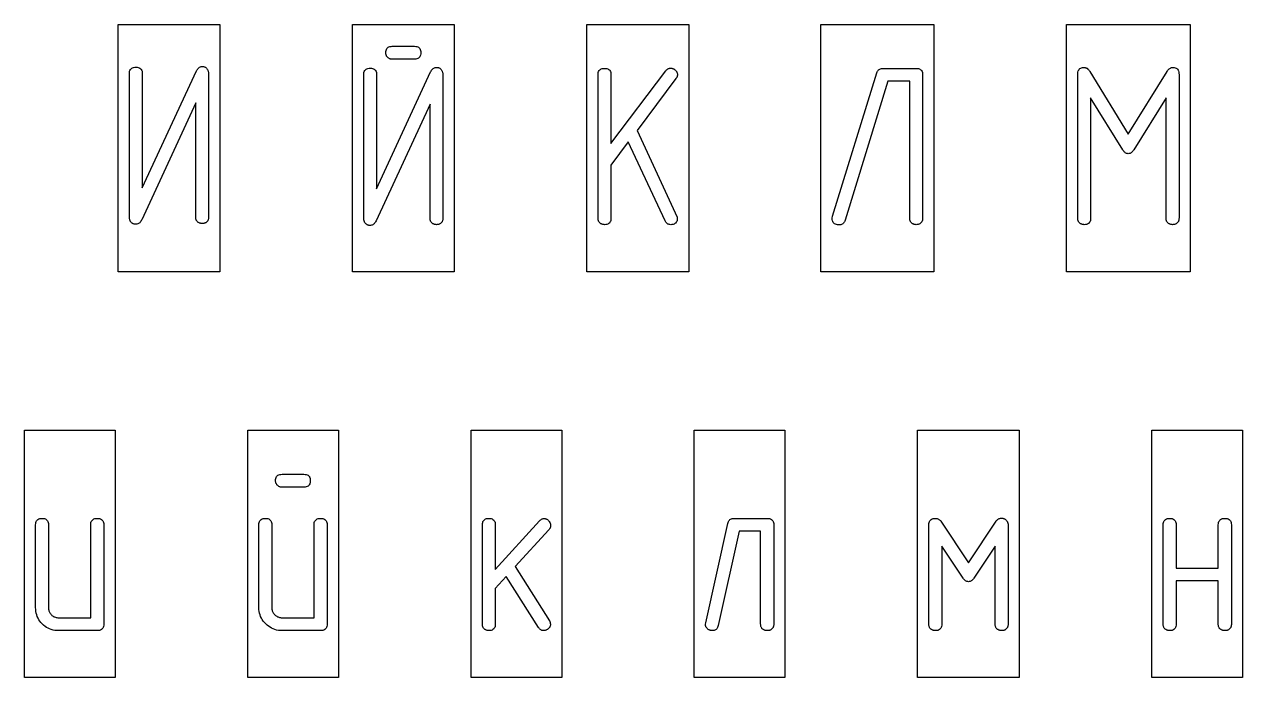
# Model space of a CAD drawing. Extents: x 0 to 347, y -110 to 9.
# Drawn here: x 90 to 144.2, y -20.1 to 8.9 of the extents above; entities that cross this region are included whole.
import ezdxf

# ---------------------------------------------------------------- set-up
doc = ezdxf.new("R2010")
doc.units = 0
for name, color, linetype in [('GOST_FRAME', 4, 'CONTINUOUS'), ('GOST_LOWER', 1, 'CONTINUOUS'), ('GOST_UPPER', 7, 'CONTINUOUS')]:
    doc.layers.add(name, color=color, linetype=linetype)

msp = doc.modelspace()

# ---------------------------------------------------------------- linework, layer by layer
at = {"layer": 'GOST_FRAME'}
for points in [[(94.206, 8.9083), (98.7276, 8.9083), (98.7276, -2.0917), (94.206, -2.0917)], [(104.6246, 8.9083), (109.1462, 8.9083), (109.1462, -2.0917), (104.6246, -2.0917)], [(115.0432, 8.9083), (119.5731, 8.9083), (119.5731, -2.0917), (115.0432, -2.0917)], [(125.4535, 8.9083), (130.4734, 8.9083), (130.4734, -2.0917), (125.4535, -2.0917)], [(136.3704, 8.9083), (141.8721, 8.9083), (141.8721, -2.0917), (136.3704, -2.0917)], [(90.0365, -9.1448), (94.0681, -9.1448), (94.0681, -20.1448), (90.0365, -20.1448)], [(99.9651, -9.1448), (103.9967, -9.1448), (103.9967, -20.1448), (99.9651, -20.1448)], [(109.902, -9.1448), (113.9336, -9.1448), (113.9336, -20.1448), (109.902, -20.1448)], [(119.8216, -9.1448), (123.8538, -9.1448), (123.8538, -20.1448), (119.8216, -20.1448)], [(129.7508, -9.1448), (134.2724, -9.1448), (134.2724, -20.1448), (129.7508, -20.1448)], [(140.1694, -9.1448), (144.201, -9.1448), (144.201, -20.1448), (140.1694, -20.1448)]]:
    msp.add_lwpolyline(points, close=True, dxfattribs=at)
at = {"layer": 'GOST_LOWER'}
for points in [[(102.4668, -11.6744), (101.495, -11.6744), (101.469, -11.6735), (101.444, -11.6709), (101.4201, -11.6666), (101.3973, -11.6605), (101.3756, -11.6526), (101.355, -11.643), (101.3354, -11.6317), (101.3169, -11.6186), (101.2995, -11.6038), (101.2832, -11.5872), (101.2682, -11.5695), (101.2548, -11.5512), (101.243, -11.5323), (101.2327, -11.5128), (101.224, -11.4927), (101.2169, -11.4721), (101.2114, -11.4509), (101.2075, -11.4291), (101.2051, -11.4067), (101.2043, -11.3837), (101.2072, -11.3301), (101.2159, -11.2821), (101.2305, -11.2397), (101.2508, -11.203), (101.277, -11.1719), (101.309, -11.1465), (101.3468, -11.1267), (101.3904, -11.1126), (101.4398, -11.1042), (101.495, -11.1013), (102.4668, -11.1013), (102.5204, -11.1042), (102.5684, -11.1126), (102.6108, -11.1267), (102.6475, -11.1465), (102.6786, -11.1719), (102.704, -11.203), (102.7238, -11.2397), (102.7379, -11.2821), (102.7463, -11.3301), (102.7492, -11.3837), (102.7463, -11.439), (102.7379, -11.4884), (102.7238, -11.532), (102.704, -11.5698), (102.6786, -11.6017), (102.6475, -11.6279), (102.6108, -11.6483), (102.5684, -11.6628), (102.5204, -11.6715)], [(93.2774, -18.0532), (91.5581, -18.0532), (91.4731, -18.0502), (91.3909, -18.0414), (91.3113, -18.0266), (91.2346, -18.006), (91.1605, -17.9794), (91.0892, -17.947), (91.0206, -17.9087), (90.9548, -17.8645), (90.8917, -17.8143), (90.8314, -17.7583), (90.7754, -17.698), (90.7252, -17.6349), (90.681, -17.5691), (90.6427, -17.5005), (90.6103, -17.4292), (90.5837, -17.3551), (90.5631, -17.2784), (90.5483, -17.1988), (90.5395, -17.1166), (90.5365, -17.0316), (90.5365, -13.3522), (90.5395, -13.2969), (90.5482, -13.2475), (90.5627, -13.2039), (90.5831, -13.1661), (90.6092, -13.1341), (90.6412, -13.108), (90.679, -13.0876), (90.7226, -13.0731), (90.772, -13.0644), (90.8272, -13.0615), (90.8809, -13.0644), (90.9289, -13.0731), (90.9713, -13.0876), (91.008, -13.108), (91.039, -13.1341), (91.0645, -13.1661), (91.0842, -13.2039), (91.0983, -13.2475), (91.1068, -13.2969), (91.1096, -13.3522), (91.1096, -17.0316), (91.1109, -17.0691), (91.1148, -17.1055), (91.1212, -17.1406), (91.1302, -17.1744), (91.1418, -17.207), (91.156, -17.2384), (91.1727, -17.2685), (91.192, -17.2973), (91.2139, -17.325), (91.2384, -17.3513), (91.2647, -17.3758), (91.2924, -17.3977), (91.3212, -17.417), (91.3513, -17.4337), (91.3827, -17.4479), (91.4153, -17.4595), (91.4491, -17.4685), (91.4842, -17.4749), (91.5206, -17.4788), (91.5581, -17.4801), (92.9867, -17.4801), (92.9867, -13.3522), (92.9896, -13.2969), (92.9983, -13.2475), (93.0129, -13.2039), (93.0332, -13.1661), (93.0594, -13.1341), (93.0914, -13.108), (93.1292, -13.0876), (93.1728, -13.0731), (93.2222, -13.0644), (93.2774, -13.0615), (93.3326, -13.0644), (93.3821, -13.0731), (93.4257, -13.0876), (93.4635, -13.108), (93.4954, -13.1341), (93.5216, -13.1661), (93.5419, -13.2039), (93.5565, -13.2475), (93.5652, -13.2969), (93.5681, -13.3522), (93.5681, -17.7625), (93.5652, -17.8177), (93.5565, -17.8671), (93.5419, -17.9107), (93.5216, -17.9485), (93.4954, -17.9805), (93.4635, -18.0066), (93.4257, -18.027), (93.3821, -18.0415), (93.3326, -18.0502)], [(103.206, -18.0532), (101.495, -18.0532), (101.4115, -18.0502), (101.3304, -18.0412), (101.2517, -18.0262), (101.1754, -18.0053), (101.1015, -17.9784), (101.0301, -17.9455), (100.961, -17.9066), (100.8944, -17.8618), (100.8301, -17.811), (100.7683, -17.7542), (100.7107, -17.6931), (100.6591, -17.6296), (100.6137, -17.5635), (100.5743, -17.495), (100.5409, -17.424), (100.5136, -17.3505), (100.4924, -17.2745), (100.4772, -17.196), (100.4681, -17.115), (100.4651, -17.0316), (100.4651, -13.3522), (100.468, -13.2969), (100.4767, -13.2475), (100.4913, -13.2039), (100.5116, -13.1661), (100.5378, -13.1341), (100.5698, -13.108), (100.6076, -13.0876), (100.6512, -13.0731), (100.7006, -13.0644), (100.7558, -13.0615), (100.8095, -13.0644), (100.8575, -13.0731), (100.8998, -13.0876), (100.9365, -13.108), (100.9676, -13.1341), (100.993, -13.1661), (101.0128, -13.2039), (101.0269, -13.2475), (101.0354, -13.2969), (101.0382, -13.3522), (101.0382, -17.0316), (101.0395, -17.0691), (101.0435, -17.1055), (101.0502, -17.1406), (101.0595, -17.1744), (101.0714, -17.207), (101.086, -17.2384), (101.1033, -17.2685), (101.1233, -17.2973), (101.1458, -17.325), (101.1711, -17.3513), (101.1983, -17.3758), (101.2266, -17.3977), (101.2561, -17.417), (101.2867, -17.4337), (101.3185, -17.4479), (101.3515, -17.4595), (101.3856, -17.4685), (101.4209, -17.4749), (101.4574, -17.4788), (101.495, -17.4801), (102.9153, -17.4801), (102.9153, -13.3522), (102.9182, -13.2969), (102.9269, -13.2475), (102.9414, -13.2039), (102.9618, -13.1661), (102.988, -13.1341), (103.0199, -13.108), (103.0577, -13.0876), (103.1013, -13.0731), (103.1507, -13.0644), (103.206, -13.0615), (103.2612, -13.0644), (103.3106, -13.0731), (103.3542, -13.0876), (103.392, -13.108), (103.424, -13.1341), (103.4502, -13.1661), (103.4705, -13.2039), (103.485, -13.2475), (103.4938, -13.2969), (103.4967, -13.3522), (103.4967, -17.7625), (103.4938, -17.8177), (103.485, -17.8671), (103.4705, -17.9107), (103.4502, -17.9485), (103.424, -17.9805), (103.392, -18.0066), (103.3542, -18.027), (103.3106, -18.0415), (103.2612, -18.0502)], [(113.3588, -13.5681), (111.8555, -15.2043), (113.3837, -17.613), (113.3886, -17.6235), (113.3934, -17.6352), (113.3979, -17.6481), (113.4023, -17.6621), (113.4066, -17.6773), (113.4106, -17.6937), (113.4145, -17.7112), (113.4183, -17.7299), (113.4218, -17.7498), (113.4252, -17.7708), (113.4243, -17.7922), (113.4216, -17.8131), (113.417, -17.8337), (113.4106, -17.8538), (113.4024, -17.8735), (113.3924, -17.8929), (113.3805, -17.9118), (113.3668, -17.9302), (113.3512, -17.9483), (113.3339, -17.9659), (113.3154, -17.9825), (113.2963, -17.9973), (113.2768, -18.0104), (113.2568, -18.0218), (113.2363, -18.0314), (113.2153, -18.0392), (113.1938, -18.0453), (113.1718, -18.0497), (113.1493, -18.0523), (113.1262, -18.0532), (113.0986, -18.0518), (113.0721, -18.0478), (113.0468, -18.0412), (113.0226, -18.0319), (112.9996, -18.0199), (112.9777, -18.0053), (112.9571, -17.988), (112.9375, -17.9681), (112.9192, -17.9455), (112.902, -17.9203), (111.4568, -15.6445), (110.9751, -16.1844), (110.9751, -17.7625), (110.9722, -17.8177), (110.9635, -17.8671), (110.9489, -17.9107), (110.9286, -17.9485), (110.9024, -17.9805), (110.8704, -18.0066), (110.8326, -18.027), (110.789, -18.0415), (110.7396, -18.0502), (110.6844, -18.0532), (110.6645, -18.0525), (110.6449, -18.0505), (110.6253, -18.0472), (110.606, -18.0425), (110.5868, -18.0365), (110.5678, -18.0292), (110.5489, -18.0206), (110.5302, -18.0106), (110.5117, -17.9993), (110.4934, -17.9867), (110.476, -17.9725), (110.4605, -17.9565), (110.4468, -17.9386), (110.4349, -17.9189), (110.4248, -17.8974), (110.4166, -17.8741), (110.4102, -17.8489), (110.4056, -17.8219), (110.4029, -17.7931), (110.402, -17.7625), (110.402, -13.3522), (110.4048, -13.2969), (110.4133, -13.2475), (110.4274, -13.2039), (110.4472, -13.1661), (110.4726, -13.1341), (110.5037, -13.108), (110.5404, -13.0876), (110.5827, -13.0731), (110.6307, -13.0644), (110.6844, -13.0615), (110.7396, -13.0644), (110.789, -13.0731), (110.8326, -13.0876), (110.8704, -13.108), (110.9024, -13.1341), (110.9286, -13.1661), (110.9489, -13.2039), (110.9635, -13.2475), (110.9722, -13.2969), (110.9751, -13.3522), (110.9751, -15.3289), (112.9352, -13.1777), (112.9537, -13.1572), (112.9728, -13.1389), (112.9923, -13.1227), (113.0123, -13.1086), (113.0328, -13.0968), (113.0538, -13.087), (113.0753, -13.0795), (113.0973, -13.0741), (113.1199, -13.0708), (113.1429, -13.0698), (113.1658, -13.0707), (113.1882, -13.0736), (113.21, -13.0784), (113.2312, -13.085), (113.2519, -13.0936), (113.2719, -13.1042), (113.2914, -13.1166), (113.3103, -13.1309), (113.3286, -13.1471), (113.3463, -13.1653), (113.3629, -13.1845), (113.3777, -13.204), (113.3908, -13.2237), (113.4022, -13.2437), (113.4118, -13.2639), (113.4196, -13.2844), (113.4257, -13.3051), (113.4301, -13.3261), (113.4327, -13.3473), (113.4336, -13.3688), (113.4328, -13.3902), (113.4306, -13.4113), (113.4268, -13.4321), (113.4216, -13.4525), (113.4149, -13.4726), (113.4066, -13.4924), (113.3969, -13.5118), (113.3857, -13.5309), (113.373, -13.5497)], [(123.0631, -18.0532), (123.0417, -18.0525), (123.0206, -18.0505), (122.9998, -18.0472), (122.9794, -18.0425), (122.9593, -18.0365), (122.9395, -18.0292), (122.9201, -18.0206), (122.901, -18.0106), (122.8822, -17.9993), (122.8638, -17.9867), (122.8464, -17.9725), (122.8309, -17.9565), (122.8172, -17.9386), (122.8053, -17.9189), (122.7953, -17.8974), (122.787, -17.8741), (122.7806, -17.8489), (122.7761, -17.8219), (122.7733, -17.7931), (122.7724, -17.7625), (122.7724, -13.6346), (121.8173, -13.6346), (120.887, -17.8289), (120.8754, -17.8715), (120.8605, -17.9096), (120.8422, -17.9433), (120.8206, -17.9724), (120.7957, -17.9971), (120.7674, -18.0173), (120.7359, -18.033), (120.701, -18.0442), (120.6628, -18.0509), (120.6213, -18.0532), (120.5967, -18.0523), (120.5728, -18.0498), (120.5495, -18.0457), (120.5269, -18.0399), (120.505, -18.0324), (120.4837, -18.0233), (120.4631, -18.0125), (120.4432, -18), (120.4239, -17.9859), (120.4053, -17.9701), (120.388, -17.9532), (120.3728, -17.9355), (120.3595, -17.9173), (120.3482, -17.8983), (120.3389, -17.8787), (120.3316, -17.8585), (120.3262, -17.8375), (120.3229, -17.8159), (120.3216, -17.7937), (120.3223, -17.7708), (120.3306, -17.7043), (121.3106, -13.2857), (121.3224, -13.2431), (121.3379, -13.205), (121.357, -13.1713), (121.3797, -13.1422), (121.4061, -13.1175), (121.4362, -13.0973), (121.4699, -13.0816), (121.5073, -13.0704), (121.5483, -13.0637), (121.593, -13.0615), (123.0631, -13.0615), (123.1184, -13.0644), (123.1678, -13.0731), (123.2114, -13.0876), (123.2492, -13.108), (123.2811, -13.1341), (123.3073, -13.1661), (123.3277, -13.2039), (123.3422, -13.2475), (123.3509, -13.2969), (123.3538, -13.3522), (123.3538, -17.7625), (123.353, -17.79), (123.3507, -17.8163), (123.3467, -17.8412), (123.3412, -17.8648), (123.3341, -17.887), (123.3254, -17.908), (123.3152, -17.9276), (123.3033, -17.9458), (123.2899, -17.9628), (123.2749, -17.9784), (123.2586, -17.9926), (123.2412, -18.0053), (123.2227, -18.0165), (123.2032, -18.0262), (123.1825, -18.0345), (123.1608, -18.0412), (123.138, -18.0464), (123.1141, -18.0502), (123.0892, -18.0524)], [(133.4817, -18.0532), (133.4619, -18.0525), (133.4422, -18.0505), (133.4227, -18.0472), (133.4033, -18.0425), (133.3841, -18.0365), (133.3651, -18.0292), (133.3463, -18.0206), (133.3276, -18.0106), (133.3091, -17.9993), (133.2907, -17.9867), (133.2733, -17.9725), (133.2578, -17.9565), (133.2441, -17.9386), (133.2322, -17.9189), (133.2222, -17.8974), (133.214, -17.8741), (133.2076, -17.8489), (133.203, -17.8219), (133.2002, -17.7931), (133.1993, -17.7625), (133.1993, -14.299), (132.2525, -15.7193), (132.2306, -15.7493), (132.2083, -15.7761), (132.1855, -15.7998), (132.1621, -15.8203), (132.1383, -15.8376), (132.114, -15.8518), (132.0891, -15.8629), (132.0638, -15.8708), (132.038, -15.8755), (132.0116, -15.8771), (131.9853, -15.8755), (131.9595, -15.8708), (131.9341, -15.8629), (131.9093, -15.8518), (131.885, -15.8376), (131.8611, -15.8203), (131.8378, -15.7998), (131.815, -15.7761), (131.7926, -15.7493), (131.7708, -15.7193), (130.8239, -14.299), (130.8239, -17.7625), (130.8211, -17.8177), (130.8126, -17.8671), (130.7985, -17.9107), (130.7787, -17.9485), (130.7533, -17.9805), (130.7223, -18.0066), (130.6855, -18.027), (130.6432, -18.0415), (130.5952, -18.0502), (130.5415, -18.0532), (130.5201, -18.0525), (130.499, -18.0505), (130.4782, -18.0472), (130.4578, -18.0425), (130.4377, -18.0365), (130.4179, -18.0292), (130.3985, -18.0206), (130.3794, -18.0106), (130.3606, -17.9993), (130.3422, -17.9867), (130.3248, -17.9725), (130.3093, -17.9565), (130.2956, -17.9386), (130.2837, -17.9189), (130.2737, -17.8974), (130.2654, -17.8741), (130.2591, -17.8489), (130.2545, -17.8219), (130.2517, -17.7931), (130.2508, -17.7625), (130.2508, -13.3522), (130.2537, -13.2969), (130.2625, -13.2475), (130.277, -13.2039), (130.2973, -13.1661), (130.3235, -13.1341), (130.3555, -13.108), (130.3933, -13.0876), (130.4369, -13.0731), (130.4863, -13.0644), (130.5415, -13.0615), (130.5708, -13.0627), (130.599, -13.0664), (130.626, -13.0727), (130.6518, -13.0814), (130.6765, -13.0926), (130.7, -13.1063), (130.7223, -13.1225), (130.7435, -13.1412), (130.7635, -13.1624), (130.7824, -13.186), (132.0116, -15.0382), (133.2409, -13.186), (133.2598, -13.1608), (133.2801, -13.1382), (133.3017, -13.1183), (133.3246, -13.101), (133.3488, -13.0864), (133.3744, -13.0744), (133.4013, -13.0651), (133.4296, -13.0585), (133.4591, -13.0545), (133.49, -13.0532), (133.513, -13.0541), (133.5352, -13.0568), (133.5568, -13.0614), (133.5777, -13.0678), (133.598, -13.076), (133.6176, -13.086), (133.6365, -13.0979), (133.6548, -13.1116), (133.6724, -13.1272), (133.6894, -13.1445), (133.7051, -13.163), (133.7193, -13.1821), (133.7317, -13.2016), (133.7425, -13.2216), (133.7517, -13.2421), (133.7591, -13.2631), (133.765, -13.2846), (133.7691, -13.3066), (133.7716, -13.3292), (133.7724, -13.3522), (133.7724, -17.7625), (133.7716, -17.79), (133.7693, -17.8163), (133.7653, -17.8412), (133.7598, -17.8648), (133.7527, -17.887), (133.744, -17.908), (133.7338, -17.9276), (133.7219, -17.9458), (133.7085, -17.9628), (133.6935, -17.9784), (133.6772, -17.9926), (133.6598, -18.0053), (133.6413, -18.0165), (133.6218, -18.0262), (133.6011, -18.0345), (133.5794, -18.0412), (133.5566, -18.0464), (133.5327, -18.0502), (133.5078, -18.0524)], [(143.4103, -18.0532), (143.3889, -18.0525), (143.3678, -18.0505), (143.347, -18.0472), (143.3266, -18.0425), (143.3065, -18.0365), (143.2867, -18.0292), (143.2673, -18.0206), (143.2482, -18.0106), (143.2294, -17.9993), (143.211, -17.9867), (143.1936, -17.9725), (143.1781, -17.9565), (143.1644, -17.9386), (143.1525, -17.9189), (143.1424, -17.8974), (143.1342, -17.8741), (143.1278, -17.8489), (143.1233, -17.8219), (143.1205, -17.7931), (143.1196, -17.7625), (143.1196, -15.8439), (141.2425, -15.8439), (141.2425, -17.7625), (141.2397, -17.8177), (141.2312, -17.8671), (141.2171, -17.9107), (141.1973, -17.9485), (141.1719, -17.9805), (141.1409, -18.0066), (141.1042, -18.027), (141.0618, -18.0415), (141.0138, -18.0502), (140.9601, -18.0532), (140.9387, -18.0525), (140.9176, -18.0505), (140.8968, -18.0472), (140.8764, -18.0425), (140.8563, -18.0365), (140.8365, -18.0292), (140.8171, -18.0206), (140.798, -18.0106), (140.7792, -17.9993), (140.7608, -17.9867), (140.7434, -17.9725), (140.7279, -17.9565), (140.7142, -17.9386), (140.7023, -17.9189), (140.6923, -17.8974), (140.6841, -17.8741), (140.6777, -17.8489), (140.6731, -17.8219), (140.6703, -17.7931), (140.6694, -17.7625), (140.6694, -13.3522), (140.6723, -13.2969), (140.6811, -13.2475), (140.6956, -13.2039), (140.7159, -13.1661), (140.7421, -13.1341), (140.7741, -13.108), (140.8119, -13.0876), (140.8555, -13.0731), (140.9049, -13.0644), (140.9601, -13.0615), (141.0138, -13.0644), (141.0618, -13.0731), (141.1042, -13.0876), (141.1409, -13.108), (141.1719, -13.1341), (141.1973, -13.1661), (141.2171, -13.2039), (141.2312, -13.2475), (141.2397, -13.2969), (141.2425, -13.3522), (141.2425, -15.2708), (143.1196, -15.2708), (143.1196, -13.3522), (143.1225, -13.2969), (143.1312, -13.2475), (143.1458, -13.2039), (143.1661, -13.1661), (143.1923, -13.1341), (143.2243, -13.108), (143.262, -13.0876), (143.3056, -13.0731), (143.3551, -13.0644), (143.4103, -13.0615), (143.4655, -13.0644), (143.515, -13.0731), (143.5586, -13.0876), (143.5963, -13.108), (143.6283, -13.1341), (143.6545, -13.1661), (143.6748, -13.2039), (143.6894, -13.2475), (143.6981, -13.2969), (143.701, -13.3522), (143.701, -17.7625), (143.7002, -17.79), (143.6978, -17.8163), (143.6939, -17.8412), (143.6884, -17.8648), (143.6813, -17.887), (143.6726, -17.908), (143.6623, -17.9276), (143.6505, -17.9458), (143.6371, -17.9628), (143.6221, -17.9784), (143.6058, -17.9926), (143.5884, -18.0053), (143.5699, -18.0165), (143.5503, -18.0262), (143.5297, -18.0345), (143.508, -18.0412), (143.4852, -18.0464), (143.4613, -18.0502), (143.4363, -18.0524)]]:
    msp.add_lwpolyline(points, close=True, dxfattribs=at)
at = {"layer": 'GOST_UPPER'}
for points in [[(107.3837, 7.3588), (106.3953, 7.3588), (106.3693, 7.3597), (106.3444, 7.3623), (106.3205, 7.3667), (106.2977, 7.3728), (106.276, 7.3806), (106.2553, 7.3902), (106.2358, 7.4015), (106.2173, 7.4146), (106.1999, 7.4294), (106.1836, 7.446), (106.1686, 7.4637), (106.1551, 7.4821), (106.1433, 7.501), (106.1331, 7.5204), (106.1244, 7.5405), (106.1173, 7.5611), (106.1118, 7.5824), (106.1078, 7.6042), (106.1054, 7.6265), (106.1047, 7.6495), (106.1076, 7.7032), (106.1163, 7.7512), (106.1308, 7.7935), (106.1512, 7.8302), (106.1773, 7.8613), (106.2093, 7.8867), (106.2471, 7.9065), (106.2907, 7.9206), (106.3401, 7.9291), (106.3953, 7.9319), (107.3837, 7.9319), (107.4374, 7.9291), (107.4854, 7.9206), (107.5277, 7.9065), (107.5645, 7.8867), (107.5955, 7.8613), (107.6209, 7.8302), (107.6407, 7.7935), (107.6548, 7.7512), (107.6633, 7.7032), (107.6661, 7.6495), (107.6633, 7.5943), (107.6548, 7.5449), (107.6407, 7.5012), (107.6209, 7.4635), (107.5955, 7.4315), (107.5645, 7.4053), (107.5277, 7.385), (107.4854, 7.3704), (107.4374, 7.3617)], [(97.9452, 0.0498), (97.9238, 0.0505), (97.9027, 0.0525), (97.8819, 0.0558), (97.8615, 0.0605), (97.8414, 0.0664), (97.8216, 0.0738), (97.8022, 0.0824), (97.7831, 0.0924), (97.7643, 0.1037), (97.7458, 0.1163), (97.7285, 0.1304), (97.713, 0.1462), (97.6993, 0.1636), (97.6874, 0.1827), (97.6773, 0.2035), (97.6691, 0.2259), (97.6627, 0.25), (97.6581, 0.2757), (97.6554, 0.3032), (97.6545, 0.3322), (97.6545, 5.4153), (95.2542, 0.2159), (95.2349, 0.1781), (95.2136, 0.1442), (95.1904, 0.1143), (95.1651, 0.0884), (95.1379, 0.0664), (95.1086, 0.0485), (95.0774, 0.0346), (95.0442, 0.0246), (95.009, 0.0186), (94.9718, 0.0166), (94.952, 0.0175), (94.9326, 0.0201), (94.9135, 0.0245), (94.8947, 0.0306), (94.8762, 0.0384), (94.8581, 0.048), (94.8404, 0.0593), (94.8229, 0.0724), (94.8058, 0.0873), (94.789, 0.1038), (94.7733, 0.1218), (94.7591, 0.1409), (94.7467, 0.161), (94.7359, 0.1822), (94.7267, 0.2045), (94.7193, 0.2279), (94.7135, 0.2524), (94.7093, 0.2779), (94.7068, 0.3045), (94.706, 0.3322), (94.706, 6.7193), (94.7089, 6.7729), (94.7176, 6.8209), (94.7321, 6.8633), (94.7525, 6.9), (94.7787, 6.9311), (94.8106, 6.9565), (94.8484, 6.9762), (94.892, 6.9904), (94.9414, 6.9988), (94.9967, 7.0017), (95.0503, 6.9988), (95.0983, 6.9904), (95.1407, 6.9762), (95.1774, 6.9565), (95.2085, 6.9311), (95.2339, 6.9), (95.2537, 6.8633), (95.2678, 6.8209), (95.2762, 6.7729), (95.2791, 6.7193), (95.2791, 1.6362), (97.6877, 6.8355), (97.7069, 6.8734), (97.7279, 6.9073), (97.7507, 6.9372), (97.7754, 6.9631), (97.8019, 6.985), (97.8302, 7.003), (97.8604, 7.0169), (97.8924, 7.0269), (97.9262, 7.0329), (97.9618, 7.0349), (97.9846, 7.0339), (98.0066, 7.0309), (98.0278, 7.0259), (98.0482, 7.0189), (98.0677, 7.01), (98.0864, 6.999), (98.1042, 6.986), (98.1213, 6.9711), (98.1375, 6.9542), (98.1528, 6.9352), (98.167, 6.9151), (98.1797, 6.8947), (98.1909, 6.8739), (98.2007, 6.8528), (98.2089, 6.8314), (98.2156, 6.8096), (98.2208, 6.7875), (98.2246, 6.7651), (98.2268, 6.7424), (98.2276, 6.7193), (98.2276, 0.3322), (98.2268, 0.3047), (98.2244, 0.2786), (98.2205, 0.2539), (98.215, 0.2306), (98.2078, 0.2087), (98.1992, 0.1882), (98.1889, 0.1691), (98.1771, 0.1515), (98.1637, 0.1353), (98.1487, 0.1204), (98.1324, 0.107), (98.1153, 0.095), (98.0972, 0.0844), (98.0782, 0.0752), (98.0583, 0.0675), (98.0375, 0.0611), (98.0158, 0.0562), (97.9932, 0.0527), (97.9696, 0.0505)], [(108.3555, 0), (108.3356, 0.0007), (108.3159, 0.0027), (108.2964, 0.006), (108.2771, 0.0106), (108.2579, 0.0166), (108.2389, 0.0239), (108.22, 0.0326), (108.2013, 0.0425), (108.1828, 0.0538), (108.1645, 0.0664), (108.1471, 0.0806), (108.1316, 0.0967), (108.1179, 0.1145), (108.106, 0.1342), (108.0959, 0.1557), (108.0877, 0.1791), (108.0813, 0.2042), (108.0767, 0.2312), (108.074, 0.26), (108.0731, 0.2907), (108.0731, 5.3654), (105.6728, 0.1661), (105.6535, 0.1282), (105.6322, 0.0944), (105.609, 0.0645), (105.5837, 0.0385), (105.5565, 0.0166), (105.5272, -0.0013), (105.496, -0.0153), (105.4628, -0.0252), (105.4276, -0.0312), (105.3904, -0.0332), (105.3706, -0.0324), (105.3512, -0.0297), (105.3321, -0.0254), (105.3133, -0.0193), (105.2949, -0.0114), (105.2767, -0.0018), (105.259, 0.0095), (105.2415, 0.0226), (105.2244, 0.0374), (105.2076, 0.054), (105.1919, 0.0721), (105.1777, 0.0914), (105.1653, 0.1119), (105.1545, 0.1337), (105.1453, 0.1568), (105.1379, 0.1811), (105.1321, 0.2066), (105.1279, 0.2334), (105.1254, 0.2614), (105.1246, 0.2907), (105.1246, 6.6694), (105.1275, 6.7247), (105.1362, 6.7741), (105.1507, 6.8177), (105.1711, 6.8555), (105.1973, 6.8875), (105.2292, 6.9136), (105.267, 6.934), (105.3106, 6.9485), (105.36, 6.9572), (105.4153, 6.9601), (105.4689, 6.9572), (105.5169, 6.9485), (105.5593, 6.934), (105.596, 6.9136), (105.6271, 6.8875), (105.6525, 6.8555), (105.6723, 6.8177), (105.6864, 6.7741), (105.6949, 6.7247), (105.6977, 6.6694), (105.6977, 1.5864), (108.098, 6.794), (108.1172, 6.8319), (108.1382, 6.8658), (108.161, 6.8957), (108.1857, 6.9216), (108.2122, 6.9435), (108.2405, 6.9615), (108.2707, 6.9754), (108.3027, 6.9854), (108.3365, 6.9914), (108.3721, 6.9934), (108.3965, 6.9924), (108.4199, 6.9894), (108.4424, 6.9844), (108.4638, 6.9774), (108.4842, 6.9684), (108.5037, 6.9575), (108.5221, 6.9445), (108.5395, 6.9296), (108.556, 6.9126), (108.5714, 6.8937), (108.5856, 6.8735), (108.5983, 6.8528), (108.6096, 6.8316), (108.6193, 6.81), (108.6275, 6.7878), (108.6342, 6.7651), (108.6395, 6.7419), (108.6432, 6.7183), (108.6454, 6.6941), (108.6462, 6.6694), (108.6462, 0.2907), (108.6454, 0.2631), (108.643, 0.2369), (108.6391, 0.212), (108.6336, 0.1884), (108.6265, 0.1661), (108.6178, 0.1452), (108.6075, 0.1256), (108.5957, 0.1073), (108.5823, 0.0904), (108.5673, 0.0748), (108.551, 0.0605), (108.5336, 0.0478), (108.5151, 0.0366), (108.4955, 0.0269), (108.4749, 0.0187), (108.4532, 0.012), (108.4304, 0.0067), (108.4065, 0.003), (108.3815, 0.0007)], [(119.0066, 6.495), (117.2791, 4.1944), (119.0565, 0.3322), (119.0566, 0.3273), (119.0568, 0.3226), (119.0572, 0.318), (119.0578, 0.3136), (119.0586, 0.3094), (119.0595, 0.3053), (119.0605, 0.3014), (119.0618, 0.2977), (119.0632, 0.2941), (119.0648, 0.2907), (119.0619, 0.2355), (119.0532, 0.186), (119.0386, 0.1424), (119.0183, 0.1047), (118.9921, 0.0727), (118.9601, 0.0465), (118.9223, 0.0262), (118.8787, 0.0116), (118.8293, 0.0029), (118.7741, 0), (118.7402, 0.0017), (118.7083, 0.0066), (118.6784, 0.015), (118.6505, 0.0266), (118.6246, 0.0415), (118.6007, 0.0598), (118.5787, 0.0814), (118.5588, 0.1063), (118.5409, 0.1346), (118.5249, 0.1661), (116.8887, 3.6794), (116.1163, 2.6495), (116.1163, 0.2907), (116.1135, 0.2355), (116.105, 0.186), (116.0909, 0.1424), (116.0711, 0.1047), (116.0457, 0.0727), (116.0146, 0.0465), (115.9779, 0.0262), (115.9355, 0.0116), (115.8875, 0.0029), (115.8339, 0), (115.8125, 0.0007), (115.7914, 0.0027), (115.7706, 0.006), (115.7502, 0.0106), (115.7301, 0.0166), (115.7103, 0.0239), (115.6909, 0.0326), (115.6718, 0.0425), (115.653, 0.0538), (115.6346, 0.0664), (115.6172, 0.0806), (115.6017, 0.0967), (115.588, 0.1145), (115.5761, 0.1342), (115.566, 0.1557), (115.5578, 0.1791), (115.5514, 0.2042), (115.5468, 0.2312), (115.5441, 0.26), (115.5432, 0.2907), (115.5432, 6.6694), (115.5461, 6.7231), (115.5548, 6.7711), (115.5694, 6.8135), (115.5897, 6.8502), (115.6159, 6.8812), (115.6478, 6.9066), (115.6856, 6.9264), (115.7292, 6.9405), (115.7787, 6.949), (115.8339, 6.9518), (115.8875, 6.949), (115.9355, 6.9405), (115.9779, 6.9264), (116.0146, 6.9066), (116.0457, 6.8812), (116.0711, 6.8502), (116.0909, 6.8135), (116.105, 6.7711), (116.1135, 6.7231), (116.1163, 6.6694), (116.1163, 3.6047), (118.5498, 6.8355), (118.5685, 6.8592), (118.588, 6.8804), (118.6084, 6.8991), (118.6296, 6.9153), (118.6516, 6.929), (118.6744, 6.9402), (118.6981, 6.9489), (118.7226, 6.9551), (118.7479, 6.9589), (118.7741, 6.9601), (118.7971, 6.9592), (118.8196, 6.9565), (118.8416, 6.9519), (118.8631, 6.9455), (118.8841, 6.9373), (118.9047, 6.9272), (118.9247, 6.9154), (118.9442, 6.9017), (118.9632, 6.8861), (118.9817, 6.8688), (118.9991, 6.8503), (119.0146, 6.8316), (119.0283, 6.8125), (119.0402, 6.793), (119.0502, 6.7733), (119.0585, 6.7532), (119.0649, 6.7327), (119.0694, 6.712), (119.0722, 6.6909), (119.0731, 6.6694), (119.0724, 6.6512), (119.0704, 6.6332), (119.0671, 6.6154), (119.0625, 6.5977), (119.0565, 6.5801), (119.0492, 6.5628), (119.0405, 6.5456), (119.0306, 6.5286), (119.0193, 6.5117)], [(129.6827, 0), (129.6629, 0.0007), (129.6432, 0.0027), (129.6237, 0.006), (129.6043, 0.0106), (129.5851, 0.0166), (129.5661, 0.0239), (129.5473, 0.0326), (129.5286, 0.0425), (129.51, 0.0538), (129.4917, 0.0664), (129.4743, 0.0806), (129.4588, 0.0967), (129.4451, 0.1145), (129.4332, 0.1342), (129.4232, 0.1557), (129.415, 0.1791), (129.4086, 0.2042), (129.404, 0.2312), (129.4012, 0.26), (129.4003, 0.2907), (129.4003, 6.3787), (128.4286, 6.3787), (126.5266, 0.1993), (126.5119, 0.1599), (126.4944, 0.1246), (126.474, 0.0934), (126.4508, 0.0664), (126.4248, 0.0436), (126.396, 0.0249), (126.3644, 0.0104), (126.3299, 0), (126.2926, -0.0062), (126.2525, -0.0083), (126.1957, -0.0054), (126.1449, 0.0033), (126.1, 0.0179), (126.0611, 0.0382), (126.0282, 0.0644), (126.0013, 0.0963), (125.9804, 0.1341), (125.9654, 0.1777), (125.9565, 0.2272), (125.9535, 0.2824), (125.9701, 0.3738), (127.9385, 6.7525), (127.9533, 6.7904), (127.9711, 6.8243), (127.9919, 6.8542), (128.0156, 6.8801), (128.0424, 6.902), (128.0721, 6.9199), (128.1048, 6.9339), (128.1405, 6.9439), (128.1792, 6.9498), (128.2209, 6.9518), (129.6827, 6.9518), (129.738, 6.949), (129.7874, 6.9405), (129.831, 6.9264), (129.8688, 6.9066), (129.9007, 6.8812), (129.9269, 6.8502), (129.9473, 6.8135), (129.9618, 6.7711), (129.9705, 6.7231), (129.9734, 6.6694), (129.9734, 0.2907), (129.9726, 0.2631), (129.9703, 0.2369), (129.9663, 0.212), (129.9608, 0.1884), (129.9537, 0.1661), (129.945, 0.1452), (129.9348, 0.1256), (129.9229, 0.1073), (129.9095, 0.0904), (129.8945, 0.0748), (129.8782, 0.0605), (129.8608, 0.0478), (129.8423, 0.0366), (129.8228, 0.0269), (129.8021, 0.0187), (129.7804, 0.012), (129.7576, 0.0067), (129.7337, 0.003), (129.7088, 0.0007)], [(141.0814, 0), (141.0615, 0.0007), (141.0419, 0.0027), (141.0223, 0.006), (141.003, 0.0106), (140.9838, 0.0166), (140.9648, 0.0239), (140.9459, 0.0326), (140.9272, 0.0425), (140.9087, 0.0538), (140.8904, 0.0664), (140.873, 0.0806), (140.8575, 0.0967), (140.8438, 0.1145), (140.8319, 0.1342), (140.8218, 0.1557), (140.8136, 0.1791), (140.8072, 0.2042), (140.8027, 0.2312), (140.7999, 0.26), (140.799, 0.2907), (140.799, 5.6478), (139.3621, 3.3306), (139.3402, 3.2974), (139.3176, 3.2678), (139.2944, 3.2416), (139.2704, 3.2189), (139.2458, 3.1998), (139.2206, 3.1841), (139.1947, 3.1718), (139.1681, 3.1631), (139.1409, 3.1579), (139.113, 3.1561), (139.0851, 3.1579), (139.0581, 3.1631), (139.032, 3.1718), (139.0066, 3.1841), (138.9821, 3.1998), (138.9585, 3.2189), (138.9356, 3.2416), (138.9136, 3.2678), (138.8924, 3.2974), (138.8721, 3.3306), (137.4435, 5.6478), (137.4435, 0.2907), (137.4407, 0.2355), (137.4322, 0.186), (137.4181, 0.1424), (137.3983, 0.1047), (137.3729, 0.0727), (137.3419, 0.0465), (137.3051, 0.0262), (137.2628, 0.0116), (137.2148, 0.0029), (137.1611, 0), (137.1397, 0.0007), (137.1186, 0.0027), (137.0978, 0.006), (137.0774, 0.0106), (137.0573, 0.0166), (137.0375, 0.0239), (137.0181, 0.0326), (136.999, 0.0425), (136.9802, 0.0538), (136.9618, 0.0664), (136.9444, 0.0806), (136.9289, 0.0967), (136.9152, 0.1145), (136.9033, 0.1342), (136.8933, 0.1557), (136.885, 0.1791), (136.8787, 0.2042), (136.8741, 0.2312), (136.8713, 0.26), (136.8704, 0.2907), (136.8704, 6.6694), (136.8731, 6.731), (136.8811, 6.786), (136.8944, 6.8346), (136.913, 6.8767), (136.9369, 6.9124), (136.9661, 6.9415), (137.0007, 6.9642), (137.0405, 6.9804), (137.0857, 6.9901), (137.1362, 6.9934), (137.151, 6.993), (137.1656, 6.992), (137.1799, 6.9904), (137.194, 6.988), (137.2078, 6.985), (137.2214, 6.9814), (137.2348, 6.9771), (137.2478, 6.9721), (137.2607, 6.9664), (137.2733, 6.9601), (137.2858, 6.9527), (137.2983, 6.9439), (137.311, 6.9335), (137.3238, 6.9216), (137.3366, 6.9082), (137.3495, 6.8934), (137.3625, 6.877), (137.3756, 6.8591), (137.3887, 6.8398), (137.402, 6.8189), (139.113, 4.0282), (140.8405, 6.8189), (140.8626, 6.8521), (140.8857, 6.8817), (140.9098, 6.9079), (140.9349, 6.9306), (140.961, 6.9498), (140.988, 6.9654), (141.0161, 6.9777), (141.0452, 6.9864), (141.0752, 6.9916), (141.1063, 6.9934), (141.1568, 6.9901), (141.202, 6.9804), (141.2419, 6.9642), (141.2764, 6.9415), (141.3056, 6.9124), (141.3296, 6.8767), (141.3482, 6.8346), (141.3615, 6.786), (141.3694, 6.731), (141.3721, 6.6694), (141.3721, 0.2907), (141.3713, 0.2631), (141.3689, 0.2369), (141.365, 0.212), (141.3595, 0.1884), (141.3524, 0.1661), (141.3437, 0.1452), (141.3334, 0.1256), (141.3216, 0.1073), (141.3082, 0.0904), (141.2932, 0.0748), (141.2769, 0.0605), (141.2595, 0.0478), (141.241, 0.0366), (141.2214, 0.0269), (141.2008, 0.0187), (141.1791, 0.012), (141.1563, 0.0067), (141.1324, 0.003), (141.1074, 0.0007)]]:
    msp.add_lwpolyline(points, close=True, dxfattribs=at)

doc.saveas('drawing.dxf')
